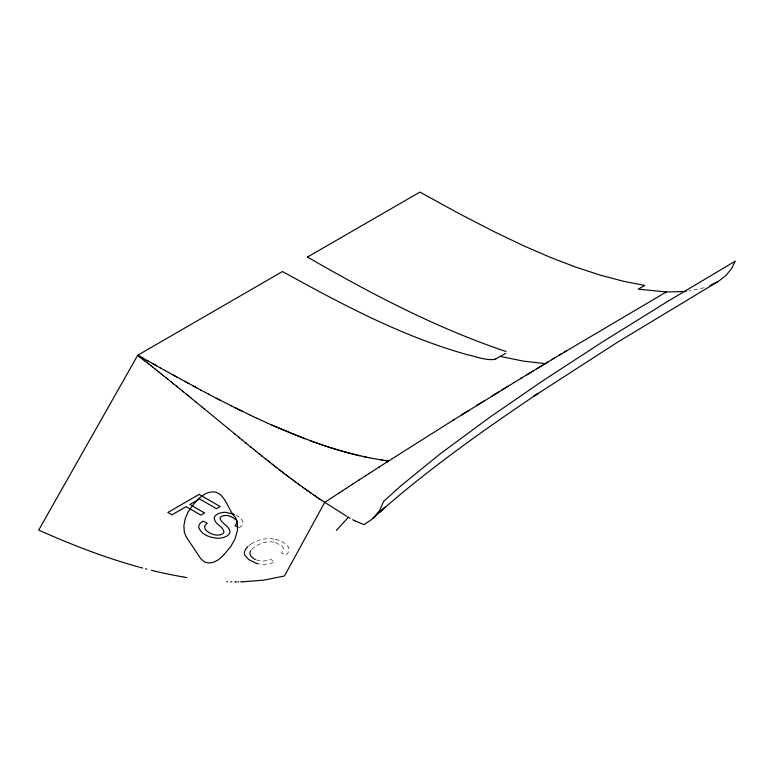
<?xml version="1.0" encoding="UTF-8"?>
<svg xmlns="http://www.w3.org/2000/svg" width="774" height="774" viewBox="0 0 774 774"><rect width="100%" height="100%" fill="white"/><g stroke="black" fill="none" stroke-linecap="round" stroke-linejoin="round"><path stroke-width="0.58" stroke-dasharray="3.87 2.9" d="M239.282 527.762L241.459 526.01A12.935 7.469 0 0 0 242.465 524.549L242.678 524.037A11.687 6.743 0 0 0 242.92 522.46L241.885 519.77L238.498 516.606A27.835 16.07 0 0 0 236.08 515.145M704.263 287.715L688.85 290.995M275.467 542.584L282.171 546.27A10.449 6.028 0 0 1 283.342 548.292A9.511 5.495 0 0 1 283.419 548.824L281.523 552.984L286.554 554.784L288.499 551.959A16.293 9.404 0 0 0 287.377 545.602L283.884 542.738A22.436 12.955 0 0 0 273.87 539.081M256.387 559.863L256.862 560.037A11.997 6.927 0 0 0 262.018 561.024A11.426 6.598 0 0 0 264.244 561.015L271.229 559.476L274.315 562.466L265.685 564.246A16.66 9.617 0 0 1 262.628 564.285A16.912 9.762 0 0 1 259.638 564.014M251.598 549.617A24.478 14.135 0 0 1 254.665 546.986L255.497 546.396A36.049 20.811 0 0 1 256.92 545.525A26.539 15.325 0 0 1 263.895 542.622L264.389 542.497A13.052 7.537 0 0 1 271.945 541.897A12.374 7.14 0 0 1 275.457 542.584M273.851 539.101A18.112 10.459 0 0 0 264.389 539.004A21.962 12.674 0 0 0 258.98 540.262L253.862 542.4A34.646 20.008 0 0 0 252.082 543.406M248.715 545.815A30.331 17.512 0 0 1 252.092 543.406"/><path stroke-width="1.16" d="M250.708 550.807L250.263 551.698A11.716 6.763 0 0 0 250.273 554.871A14.542 8.398 0 0 0 253.766 558.576A16.148 9.327 0 0 0 255.014 559.254L255.459 559.476M348.387 517.255L336.342 530.471M192.436 505.78L188.15 511.875L185.218 518.686L183.893 525.662L184.309 532.009L186.215 536.904L200.669 558.576L204.733 562.118L208.874 563.046L213.498 562.263L218.316 559.805L222.951 555.867L230.778 546.492L234.928 539.13L237.492 530.316L237.425 522.334L235.025 525.643L238.218 527.229M192.62 505.567C197.399 499.694 203.165 493.096 211.157 491.993C225.07 490.126 228.001 511.082 235.528 517.429M373.165 518.164L379.608 510.424L383.681 501.329L401.126 485.608L440.667 453.487L489.797 417.254L543.125 380.585L602.278 342.06L666.936 301.87L735.3 261.128L731.498 268.733L725.857 275.534L718.775 281.107L710.058 285.616M339.215 492.903L324.712 502.394L284.474 575.991L264.147 580.084L242.601 581.816M339.157 492.941L342.572 490.706M342.456 490.784L345.93 488.52M345.755 488.636L352.654 484.147M352.354 484.34L359.368 479.793M358.962 480.064L366.092 475.449M365.56 475.787L369.45 473.282M368.859 473.659L379.541 466.79M378.767 467.283L388.674 460.936L386.826 460.724M386.265 462.484L454.009 419.653M461.507 414.98L469.025 410.307M452.664 420.495L514.362 382.395M476.532 405.653L484.05 401.009M491.567 396.375L499.085 391.75M502.016 389.951L508.189 386.168M514.13 382.54L521.647 377.944M520.534 378.621L547.915 362.009M536.682 368.811L554.639 357.956M526.717 374.868L532.889 371.114M559.225 355.198L666.298 291.953M551.707 359.716L561.353 353.912M564.043 352.296L566.732 350.68M717.566 281.852L617.981 341.934L533.363 396.549L538.153 393.386C483.402 430.247 429.328 468.454 379.705 512.098L385.094 507.222L371.51 519.596L364.148 524.549M307.471 257.055L419.885 192.107L459.156 213.624L493.551 231.407L523.882 245.909L552.056 258.071L576.94 267.533L600.808 275.283L623.467 281.252L644.694 285.422L638.26 289.157L666.143 291.943M495.824 358.865L505.693 353.36M364.032 524.617L355.169 520.96M686.209 291.305L685.193 291.411M684.506 291.479L666.685 291.962M242.214 581.825L240.695 581.864M238.876 581.884L237.995 581.893M236.467 581.893L235.799 581.893M235.47 581.893L234.986 581.893M231.852 581.845L230.778 581.825M227.575 581.729L226.956 581.7M545.225 363.635L523.35 361.1L500.217 356.417M387.464 460.782L385.017 460.472M385.046 460.453L380.169 459.746M382.017 460.008L382.627 460.104M380.198 459.727L378.96 459.543M186.679 577.53L185.354 577.317M184.802 577.22L183.39 576.988M378.989 459.524L372.652 458.431M182.819 576.891L181.629 576.688M181.019 576.582L175.524 575.575M174.837 575.45L166.971 573.863M369.479 457.821L372.681 458.411M317.563 443.347L327.392 446.656A633.055 365.492 60 0 0 359.9 455.731L369.508 457.792M166.236 573.708L156.754 571.589M363.112 456.447L366.315 457.144M156.087 571.435L153.842 570.893M153.223 570.748L151.433 570.303M146.808 569.142L145.551 568.813M142.687 568.058L141.284 567.681M140.597 567.497L139.9 567.313M138.981 567.061C104.587 557.58 71.237 544.644 38.7 530.074L137.704 355.266L138.43 355.837M325.96 446.163L326.686 446.395M325.225 445.921L323.764 445.427M321.558 444.692L322.294 444.944M319.362 443.937L320.097 444.189M318.627 443.686L312.077 441.393M316.421 442.912L317.156 443.173M315.686 442.66L293.868 434.388L268.21 423.475M309.881 440.59L310.984 440.996M305.159 438.829L271.897 425.12M234.445 514.352L225.611 512.301A10.72 6.192 0 0 0 223.028 512.436L220.629 512.872A10.991 6.347 0 0 0 217.871 513.888L215.859 515.203A9.82 5.67 0 0 0 214.253 517.932C214.292 524.356 223.628 526.243 223.909 532.367A5.573 3.212 0 0 1 223.202 533.392L221.896 534.263A6.173 3.56 0 0 1 220.203 534.863C215.114 535.869 209.696 533.721 206.029 530.209A14.745 8.514 0 0 1 205.062 528.913L204.617 526.126L207.18 523.156L202.933 521.105L200.437 523.089A14.445 8.34 0 0 0 199.286 524.753A14.667 8.466 0 0 0 198.86 525.933A13.671 7.895 0 0 0 198.802 527.713C201.637 534.882 210.538 537.853 217.707 538.22A12.268 7.082 0 0 0 220.474 538.056L223.038 537.582A11.697 6.753 0 0 0 225.96 536.517A12.713 7.343 0 0 0 227.74 535.414L228.649 534.611A10.507 6.066 0 0 0 229.743 532.851A10.333 5.969 0 0 0 229.926 531.893C229.539 525.662 221.112 523.727 220.019 518.009A4.808 2.777 0 0 1 220.522 517.129L222.032 516.094A5.37 3.096 0 0 1 223.754 515.561L227.343 515.513L231.571 516.829L236.186 519.838L237.376 522.295L235.586 517.516M268.239 423.455L257.123 418.386M253.417 416.644L257.152 418.366M249.712 414.883L253.446 416.625M249.741 414.864L234.861 407.637M242.32 411.275L231.145 405.779M231.174 405.76L216.304 398.204M220.039 400.1L208.632 394.198M354.869 520.815L353.621 520.157M208.661 394.179L200.669 389.99M168.655 372.546L200.698 389.961M353.283 519.973L352.76 519.693M192.707 385.684L196.702 387.832M184.705 381.34L188.701 383.517M172.679 374.742L176.685 376.957M164.649 370.32L168.684 372.526M160.663 368.095L164.678 370.301M160.692 368.076L147.379 360.597M152.72 363.606L156.696 365.841M350.254 518.319L349.422 517.845M307.578 257.113C371.046 293.772 436.526 328.166 506.07 351.522M148.037 361.003L139.881 356.35M142.58 357.907L143.258 358.294M140.539 356.756L137.811 355.198L282.481 271.51C341.44 304.085 401.648 336.206 466.799 354.579C475.526 356.417 484.253 360.123 493.338 359.562A3.125 1.277 -13.2 0 0 495.873 358.913M348.358 517.235L347.69 516.858M346.558 516.2L321.239 500.091M320.175 499.375L321.326 500.159M319.13 498.669L319.778 499.114M319.556 498.959L320.397 499.53M318.201 498.04L319.391 498.843M317.388 497.479L318.259 498.079M316.189 496.656L317.408 497.489M315.163 495.95L316.508 496.879M314.118 495.225L315.366 496.086M313.276 494.644L314.254 495.321M313.335 494.683L310.993 493.048M310.045 492.38L311.138 493.154M308.952 491.616L310.268 492.545M308.062 490.987L309.087 491.713M306.717 490.029L308.11 491.026M305.643 489.274L307.133 490.329M304.637 488.558L305.807 489.381M303.495 487.736L304.888 488.733M302.557 487.059L303.631 487.833M302.605 487.098L300.186 485.346M298.957 484.456L300.535 485.598M297.893 483.682L299.228 484.65M298.261 483.944L295.755 482.105M294.662 481.302L295.803 482.144M293.569 480.499L294.807 481.418M292.466 479.677L293.81 480.673M291.285 478.796L292.804 479.928M290.772 478.419L291.363 478.854M290.801 478.438L289.118 477.181M287.986 476.329L289.224 477.258M286.844 475.459L288.189 476.484M287.144 475.691L284.503 473.688M285.693 474.588L286.264 475.023M283.361 472.817L284.532 473.707M282.181 471.908L283.429 472.866M280.991 470.998L282.355 472.043M279.617 469.944L281.262 471.211M279.791 470.07L277.363 468.193M275.515 466.751L277.392 468.222M274.886 466.267L275.699 466.906M274.267 465.774L275.138 466.461M138.275 355.711L139.426 356.621M272.845 464.661L274.567 466.016M139.165 356.408L139.997 357.066M139.891 356.978L141.719 358.42M141.352 358.13L145.425 361.342M271.684 463.752L273.009 464.797M271.751 463.8L269.342 461.904M142.803 359.271L143.529 359.852M145.086 361.081L146.992 362.58M146.644 362.309L148.976 364.148M148.56 363.819L150.891 365.676M269.836 462.291L265.763 459.069M267.562 460.491L268.162 460.965M150.524 365.376L152.846 367.215M152.449 366.905L154.79 368.763M154.384 368.443L157.112 370.62M156.706 370.291L159.009 372.13M265.927 459.195L261.486 455.644M158.66 371.859L161.321 373.977M160.982 373.707L165.917 377.664M162.85 375.206L163.624 375.825M165.617 377.422L171.267 381.969M259.89 454.357L261.922 456.002M259.203 453.806L260.238 454.648M167.445 378.892L168.21 379.512M170.996 381.756L172.534 382.995M259.609 454.144L255.72 451.01M172.022 382.579L173.55 383.807M173.299 383.614L176.588 386.265M176.356 386.081L177.352 386.884M253.601 449.288L255.797 451.068M177.12 386.7L179.626 388.732M179.413 388.558L182.654 391.189M251.221 447.362L253.853 449.501M250.563 446.821L251.444 447.536M182.461 391.034L183.409 391.799M183.225 391.654L187.182 394.875M187.027 394.74L188.692 396.104M246.287 443.347L250.718 446.946M188.546 395.978L190.955 397.942M190.82 397.836L195.464 401.629M245.542 442.738L246.509 443.531M241.643 439.555L245.822 442.97M195.358 401.551L196.219 402.248M196.122 402.161L202.208 407.163M238.798 437.223L241.798 439.68M202.159 407.114L204.462 409.001M234.416 433.624L239.505 437.803M204.413 408.962L228.456 428.738M228.34 428.632L235.054 434.156M247.903 546.55A30.331 17.512 0 0 0 245.871 548.863L244.69 551.243A17.154 9.907 0 0 0 244.758 555.093L248.648 559.554L256.107 563.24A16.912 9.762 0 0 0 258.197 563.762M359.871 455.76A633.055 365.492 60 0 1 327.392 446.646M199.102 494.393L167.842 512.436L171.983 514.826L186.176 506.631L200.843 515.097L204.539 512.969L189.862 504.503L199.547 498.911L216.497 508.692L220.184 506.564L199.102 494.393"/></g></svg>
